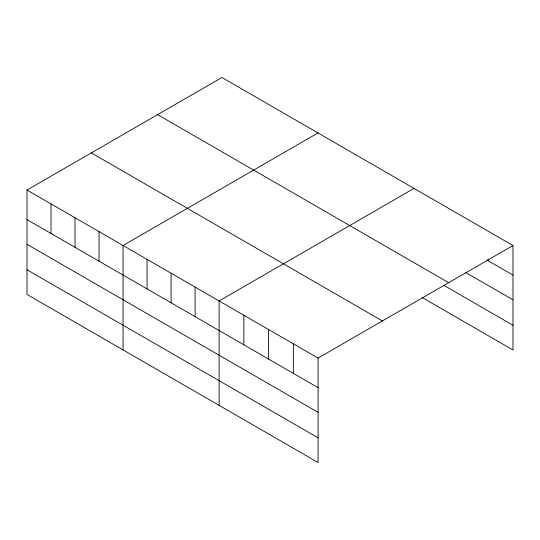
<?xml version="1.0" encoding="UTF-8"?>
<svg xmlns="http://www.w3.org/2000/svg" width="540" height="540" viewBox="0 0 540 540"><rect width="100%" height="100%" fill="white"/><g stroke="black" fill="none" stroke-linecap="round" stroke-linejoin="round"><path stroke-width="0.81" d="M27 190.033L318.074 358.081L318.074 462.503L27 294.455L27 190.033L221.927 77.497L513 245.545L513 349.967L422.037 297.452M317.979 132.948L123.053 245.491L123.053 349.913M414.032 188.406L219.112 300.949L219.112 405.371M318.074 358.081L513 245.545M486.803 259.983L513 275.11M465.703 272.504L513 299.808M157.599 114.635L448.673 282.683M443.867 285.35L513 325.262M91.328 152.894L382.401 320.949M27 219.598L318.074 387.646M27 244.296L318.074 412.351M27 269.75L318.074 437.805M488.261 259.18L488.261 260.82M293.335 343.798L293.335 373.363M268.589 329.515L268.589 359.08M243.851 315.232L243.851 344.79M195.095 287.084L195.095 316.643M171.086 273.22L171.086 302.778M147.069 259.355L147.069 288.913M99.043 231.626L99.043 261.185M75.026 217.762L75.026 247.32M51.017 203.897L51.017 233.456"/></g></svg>
